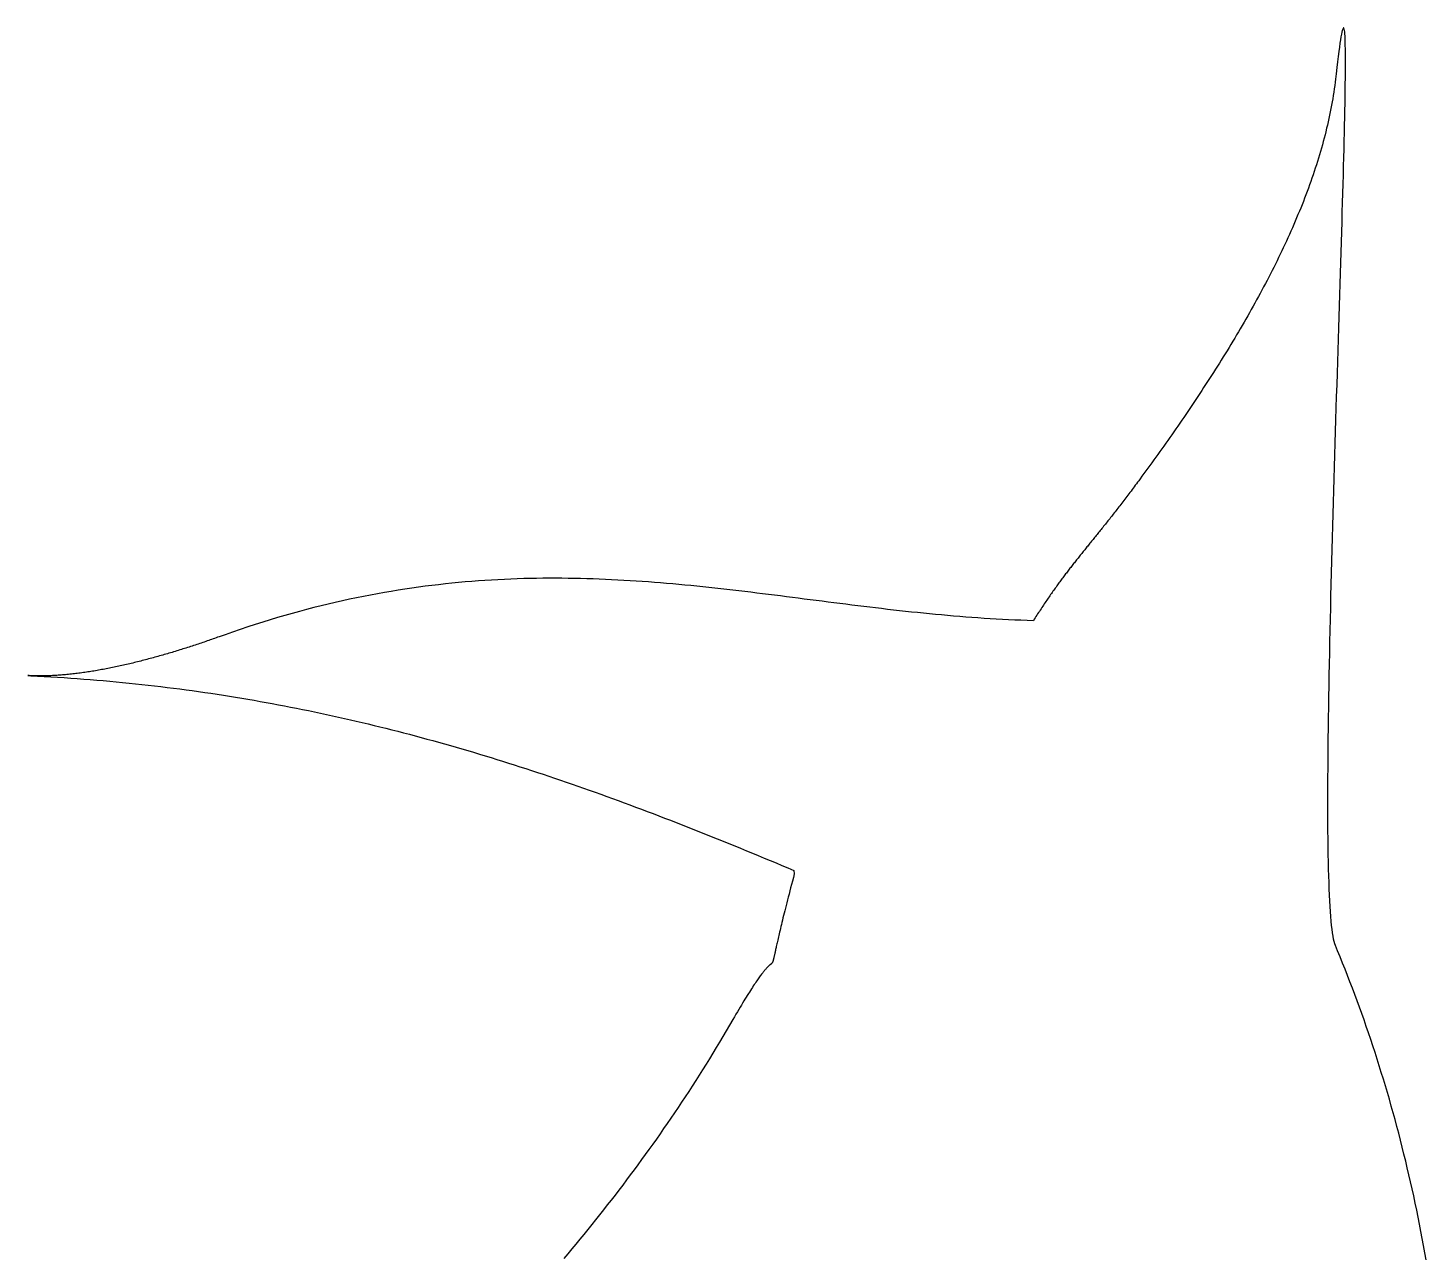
# Model space of a CAD drawing. Extents: x -41.2 to 15.8, y -4.2 to 22.
# Drawn here: x -16.096 to -12.794, y 10.603 to 13.498 of the extents above; entities that cross this region are included whole.
import ezdxf

# ---------------------------------------------------------------- set-up
doc = ezdxf.new("R2010")
doc.units = 0
doc.header["$MEASUREMENT"] = 0
doc.layers.add('LAYER_1', color=7, linetype='CONTINUOUS')

msp = doc.modelspace()

# ---------------------------------------------------------------- linework, layer by layer
at = {"layer": 'LAYER_1', "color": 7}
msp.add_polyline3d([(-12.7941, 10.5885, 0), (-12.797, 10.6054, 0), (-12.8, 10.6223, 0), (-12.8031, 10.6391, 0), (-12.8063, 10.656, 0), (-12.8095, 10.6728, 0), (-12.8128, 10.6895, 0), (-12.8162, 10.7063, 0), (-12.8197, 10.7229, 0), (-12.8233, 10.7396, 0), (-12.8269, 10.7562, 0), (-12.8306, 10.7728, 0), (-12.8344, 10.7893, 0), (-12.8383, 10.8058, 0), (-12.8422, 10.8222, 0), (-12.8462, 10.8386, 0), (-12.8503, 10.855, 0), (-12.8544, 10.8713, 0), (-12.8586, 10.8876, 0), (-12.8629, 10.9038, 0), (-12.8673, 10.9199, 0), (-12.8717, 10.936, 0), (-12.8762, 10.9521, 0), (-12.8808, 10.9681, 0), (-12.8854, 10.984, 0), (-12.8901, 10.9999, 0), (-12.8949, 11.0158, 0), (-12.8997, 11.0315, 0), (-12.9046, 11.0472, 0), (-12.9096, 11.0629, 0), (-12.9146, 11.0785, 0), (-12.9197, 11.094, 0), (-12.9248, 11.1095, 0), (-12.93, 11.1249, 0), (-12.9353, 11.1402, 0), (-12.9406, 11.1554, 0), (-12.946, 11.1706, 0), (-12.9515, 11.1857, 0), (-12.957, 11.2008, 0), (-12.9625, 11.2158, 0), (-12.9681, 11.2307, 0), (-12.9738, 11.2455, 0), (-12.9795, 11.2602, 0), (-12.9853, 11.2749, 0), (-12.9912, 11.2895, 0), (-12.9971, 11.304, 0), (-13.003, 11.3184, 0), (-13.0081, 11.3308, 0), (-13.0096, 11.3351, 0), (-13.0111, 11.3403, 0), (-13.0124, 11.3463, 0), (-13.0137, 11.3532, 0), (-13.0149, 11.3609, 0), (-13.016, 11.3694, 0), (-13.0171, 11.3787, 0), (-13.0181, 11.3888, 0), (-13.019, 11.3996, 0), (-13.0199, 11.4112, 0), (-13.0207, 11.4235, 0), (-13.0215, 11.4365, 0), (-13.0221, 11.4502, 0), (-13.0228, 11.4646, 0), (-13.0233, 11.4796, 0), (-13.0238, 11.4953, 0), (-13.0243, 11.5116, 0), (-13.0246, 11.5285, 0), (-13.025, 11.5461, 0), (-13.0253, 11.5642, 0), (-13.0255, 11.5828, 0), (-13.0257, 11.602, 0), (-13.0258, 11.6217, 0), (-13.0259, 11.642, 0), (-13.0259, 11.6627, 0), (-13.0259, 11.6839, 0), (-13.0258, 11.7056, 0), (-13.0257, 11.7277, 0), (-13.0256, 11.7502, 0), (-13.0254, 11.7732, 0), (-13.0252, 11.7966, 0), (-13.0249, 11.8203, 0), (-13.0246, 11.8444, 0), (-13.0243, 11.8688, 0), (-13.0239, 11.8936, 0), (-13.0235, 11.9187, 0), (-13.0231, 11.9441, 0), (-13.0226, 11.9698, 0), (-13.0221, 11.9957, 0), (-13.0216, 12.0219, 0), (-13.021, 12.0483, 0), (-13.0204, 12.075, 0), (-13.0198, 12.1018, 0), (-13.0192, 12.1288, 0), (-13.0186, 12.156, 0), (-13.0179, 12.1834, 0), (-13.0172, 12.2108, 0), (-13.0165, 12.2384, 0), (-13.0158, 12.2661, 0), (-13.015, 12.2939, 0), (-13.0142, 12.3218, 0), (-13.0135, 12.3496, 0), (-13.0127, 12.3776, 0), (-13.0119, 12.4055, 0), (-13.0111, 12.4335, 0), (-13.0103, 12.4614, 0), (-13.0095, 12.4893, 0), (-13.0086, 12.5172, 0), (-13.0078, 12.545, 0), (-13.007, 12.5727, 0), (-13.0061, 12.6004, 0), (-13.0053, 12.6279, 0), (-13.0044, 12.6553, 0), (-13.0036, 12.6825, 0), (-13.0027, 12.7096, 0), (-13.0019, 12.7365, 0), (-13.0011, 12.7632, 0), (-13.0003, 12.7897, 0), (-12.9994, 12.816, 0), (-12.9986, 12.842, 0), (-12.9978, 12.8678, 0), (-12.997, 12.8932, 0), (-12.9963, 12.9184, 0), (-12.9955, 12.9433, 0), (-12.9948, 12.9679, 0), (-12.994, 12.9921, 0), (-12.9933, 13.016, 0), (-12.9926, 13.0395, 0), (-12.9919, 13.0626, 0), (-12.9913, 13.0852, 0), (-12.9906, 13.1075, 0), (-12.99, 13.1293, 0), (-12.9894, 13.1507, 0), (-12.9889, 13.1716, 0), (-12.9884, 13.192, 0), (-12.9878, 13.2119, 0), (-12.9874, 13.2313, 0), (-12.9869, 13.2501, 0), (-12.9865, 13.2684, 0), (-12.9861, 13.2861, 0), (-12.9858, 13.3032, 0), (-12.9855, 13.3197, 0), (-12.9852, 13.3356, 0), (-12.985, 13.3509, 0), (-12.9848, 13.3655, 0), (-12.9846, 13.3794, 0), (-12.9845, 13.3927, 0), (-12.9844, 13.4052, 0), (-12.9844, 13.417, 0), (-12.9844, 13.4281, 0), (-12.9845, 13.4385, 0), (-12.9846, 13.448, 0), (-12.9848, 13.4568, 0), (-12.985, 13.4648, 0), (-12.9852, 13.472, 0), (-12.9855, 13.4783, 0), (-12.9859, 13.4838, 0), (-12.9863, 13.4884, 0), (-12.9868, 13.4921, 0), (-12.9874, 13.4949, 0), (-12.988, 13.4968, 0), (-12.9886, 13.4978, 0), (-12.9893, 13.4978, 0), (-12.9901, 13.4969, 0), (-12.991, 13.495, 0), (-12.9919, 13.4921, 0), (-12.9929, 13.4881, 0), (-12.9939, 13.4832, 0), (-12.995, 13.4771, 0), (-12.9962, 13.4701, 0), (-12.9975, 13.4619, 0), (-12.9988, 13.4526, 0), (-13.0002, 13.4423, 0), (-13.0017, 13.4308, 0), (-13.0032, 13.4181, 0), (-13.0049, 13.4043, 0), (-13.0066, 13.3893, 0), (-13.0079, 13.3772, 0), (-13.0089, 13.3695, 0), (-13.0099, 13.3618, 0), (-13.0109, 13.354, 0), (-13.012, 13.3463, 0), (-13.0132, 13.3386, 0), (-13.0145, 13.3308, 0), (-13.0158, 13.3231, 0), (-13.0172, 13.3153, 0), (-13.0187, 13.3075, 0), (-13.0202, 13.2997, 0), (-13.0218, 13.292, 0), (-13.0235, 13.2842, 0), (-13.0252, 13.2764, 0), (-13.027, 13.2686, 0), (-13.0289, 13.2608, 0), (-13.0308, 13.2529, 0), (-13.0327, 13.2451, 0), (-13.0348, 13.2373, 0), (-13.0369, 13.2295, 0), (-13.039, 13.2216, 0), (-13.0412, 13.2138, 0), (-13.0435, 13.206, 0), (-13.0458, 13.1981, 0), (-13.0482, 13.1903, 0), (-13.0506, 13.1825, 0), (-13.0531, 13.1746, 0), (-13.0556, 13.1668, 0), (-13.0582, 13.1589, 0), (-13.0609, 13.1511, 0), (-13.0636, 13.1432, 0), (-13.0663, 13.1354, 0), (-13.0691, 13.1275, 0), (-13.072, 13.1197, 0), (-13.0749, 13.1118, 0), (-13.0779, 13.104, 0), (-13.0809, 13.0961, 0), (-13.0839, 13.0883, 0), (-13.087, 13.0805, 0), (-13.0901, 13.0726, 0), (-13.0933, 13.0648, 0), (-13.0966, 13.057, 0), (-13.0998, 13.0492, 0), (-13.1032, 13.0413, 0), (-13.1065, 13.0335, 0), (-13.1099, 13.0257, 0), (-13.1134, 13.0179, 0), (-13.1169, 13.0101, 0), (-13.1204, 13.0023, 0), (-13.1239, 12.9945, 0), (-13.1276, 12.9867, 0), (-13.1312, 12.979, 0), (-13.1349, 12.9712, 0), (-13.1386, 12.9634, 0), (-13.1424, 12.9557, 0), (-13.1461, 12.9479, 0), (-13.15, 12.9402, 0), (-13.1538, 12.9325, 0), (-13.1577, 12.9247, 0), (-13.1616, 12.917, 0), (-13.1656, 12.9093, 0), (-13.1696, 12.9016, 0), (-13.1736, 12.894, 0), (-13.1777, 12.8863, 0), (-13.1818, 12.8786, 0), (-13.1859, 12.871, 0), (-13.19, 12.8634, 0), (-13.1942, 12.8557, 0), (-13.1984, 12.8481, 0), (-13.2026, 12.8405, 0), (-13.2068, 12.8329, 0), (-13.2111, 12.8254, 0), (-13.2154, 12.8178, 0), (-13.2197, 12.8103, 0), (-13.224, 12.8027, 0), (-13.2284, 12.7952, 0), (-13.2328, 12.7877, 0), (-13.2372, 12.7802, 0), (-13.2416, 12.7728, 0), (-13.2461, 12.7653, 0), (-13.2505, 12.7579, 0), (-13.255, 12.7505, 0), (-13.2595, 12.7431, 0), (-13.264, 12.7357, 0), (-13.2686, 12.7283, 0), (-13.2731, 12.721, 0), (-13.2777, 12.7136, 0), (-13.2823, 12.7063, 0), (-13.2869, 12.699, 0), (-13.2915, 12.6918, 0), (-13.2961, 12.6845, 0), (-13.3007, 12.6773, 0), (-13.3054, 12.6701, 0), (-13.31, 12.6629, 0), (-13.3147, 12.6557, 0), (-13.3194, 12.6486, 0), (-13.324, 12.6414, 0), (-13.3287, 12.6343, 0), (-13.3334, 12.6272, 0), (-13.3381, 12.6202, 0), (-13.3428, 12.6131, 0), (-13.3476, 12.6061, 0), (-13.3523, 12.5991, 0), (-13.357, 12.5922, 0), (-13.3617, 12.5852, 0), (-13.3664, 12.5783, 0), (-13.3712, 12.5714, 0), (-13.3759, 12.5645, 0), (-13.3806, 12.5577, 0), (-13.3854, 12.5509, 0), (-13.3901, 12.5441, 0), (-13.3948, 12.5373, 0), (-13.3995, 12.5306, 0), (-13.4043, 12.5239, 0), (-13.409, 12.5172, 0), (-13.4137, 12.5106, 0), (-13.4184, 12.5039, 0), (-13.4231, 12.4973, 0), (-13.4278, 12.4908, 0), (-13.4325, 12.4842, 0), (-13.4372, 12.4777, 0), (-13.4419, 12.4712, 0), (-13.4465, 12.4648, 0), (-13.4512, 12.4584, 0), (-13.4558, 12.452, 0), (-13.4605, 12.4456, 0), (-13.4651, 12.4393, 0), (-13.4697, 12.433, 0), (-13.4729, 12.4287, 0), (-13.4756, 12.4251, 0), (-13.4782, 12.4215, 0), (-13.4808, 12.418, 0), (-13.4834, 12.4145, 0), (-13.486, 12.4111, 0), (-13.4885, 12.4077, 0), (-13.491, 12.4043, 0), (-13.4935, 12.401, 0), (-13.496, 12.3977, 0), (-13.4985, 12.3944, 0), (-13.5009, 12.3912, 0), (-13.5033, 12.3881, 0), (-13.5057, 12.3849, 0), (-13.5081, 12.3818, 0), (-13.5104, 12.3787, 0), (-13.5127, 12.3757, 0), (-13.515, 12.3727, 0), (-13.5173, 12.3697, 0), (-13.5196, 12.3668, 0), (-13.5219, 12.3639, 0), (-13.5241, 12.361, 0), (-13.5263, 12.3582, 0), (-13.5285, 12.3553, 0), (-13.5307, 12.3525, 0), (-13.5329, 12.3498, 0), (-13.535, 12.347, 0), (-13.5371, 12.3443, 0), (-13.5393, 12.3416, 0), (-13.5414, 12.339, 0), (-13.5434, 12.3364, 0), (-13.5455, 12.3337, 0), (-13.5476, 12.3312, 0), (-13.5496, 12.3286, 0), (-13.5516, 12.326, 0), (-13.5537, 12.3235, 0), (-13.5557, 12.321, 0), (-13.5576, 12.3185, 0), (-13.5596, 12.3161, 0), (-13.5616, 12.3136, 0), (-13.5635, 12.3112, 0), (-13.5655, 12.3088, 0), (-13.5674, 12.3064, 0), (-13.5693, 12.304, 0), (-13.5712, 12.3017, 0), (-13.5731, 12.2993, 0), (-13.575, 12.297, 0), (-13.5769, 12.2947, 0), (-13.5787, 12.2924, 0), (-13.5806, 12.2901, 0), (-13.5824, 12.2878, 0), (-13.5843, 12.2856, 0), (-13.5861, 12.2833, 0), (-13.5879, 12.2811, 0), (-13.5897, 12.2788, 0), (-13.5915, 12.2766, 0), (-13.5933, 12.2744, 0), (-13.5951, 12.2722, 0), (-13.5969, 12.27, 0), (-13.5987, 12.2678, 0), (-13.6004, 12.2656, 0), (-13.6022, 12.2634, 0), (-13.604, 12.2612, 0), (-13.6057, 12.259, 0), (-13.6075, 12.2568, 0), (-13.6092, 12.2547, 0), (-13.611, 12.2525, 0), (-13.6127, 12.2503, 0), (-13.6144, 12.2481, 0), (-13.6162, 12.246, 0), (-13.6179, 12.2438, 0), (-13.6196, 12.2416, 0), (-13.6213, 12.2394, 0), (-13.6231, 12.2373, 0), (-13.6248, 12.2351, 0), (-13.6265, 12.2329, 0), (-13.6282, 12.2307, 0), (-13.6299, 12.2285, 0), (-13.6316, 12.2263, 0), (-13.6334, 12.2241, 0), (-13.6351, 12.2219, 0), (-13.6368, 12.2197, 0), (-13.6385, 12.2174, 0), (-13.6402, 12.2152, 0), (-13.642, 12.2129, 0), (-13.6437, 12.2107, 0), (-13.6454, 12.2084, 0), (-13.6471, 12.2061, 0), (-13.6489, 12.2038, 0), (-13.6506, 12.2015, 0), (-13.6523, 12.1992, 0), (-13.6541, 12.1969, 0), (-13.6558, 12.1945, 0), (-13.6576, 12.1922, 0), (-13.6593, 12.1898, 0), (-13.6611, 12.1874, 0), (-13.6628, 12.185, 0), (-13.6646, 12.1825, 0), (-13.6664, 12.1801, 0), (-13.6681, 12.1776, 0), (-13.6699, 12.1751, 0), (-13.6717, 12.1726, 0), (-13.6735, 12.1701, 0), (-13.6753, 12.1675, 0), (-13.6771, 12.165, 0), (-13.679, 12.1624, 0), (-13.6808, 12.1597, 0), (-13.6826, 12.1571, 0), (-13.6845, 12.1544, 0), (-13.6863, 12.1517, 0), (-13.6882, 12.149, 0), (-13.6901, 12.1463, 0), (-13.692, 12.1435, 0), (-13.6939, 12.1407, 0), (-13.6958, 12.1378, 0), (-13.6977, 12.135, 0), (-13.6996, 12.1321, 0), (-13.7016, 12.1292, 0), (-13.7035, 12.1262, 0), (-13.7055, 12.1232, 0), (-13.7075, 12.1202, 0), (-13.7095, 12.1172, 0), (-13.7115, 12.1141, 0), (-13.7135, 12.111, 0), (-13.7155, 12.1078, 0), (-13.7176, 12.1046, 0), (-13.7197, 12.1014, 0), (-13.7217, 12.0981, 0), (-13.7364, 12.0986, 0), (-13.751, 12.0991, 0), (-13.7656, 12.0997, 0), (-13.7801, 12.1003, 0), (-13.7947, 12.1011, 0), (-13.8092, 12.1019, 0), (-13.8236, 12.1027, 0), (-13.8381, 12.1036, 0), (-13.8525, 12.1046, 0), (-13.8669, 12.1056, 0), (-13.8813, 12.1067, 0), (-13.8956, 12.1079, 0), (-13.9099, 12.1091, 0), (-13.9242, 12.1103, 0), (-13.9385, 12.1116, 0), (-13.9527, 12.1129, 0), (-13.9669, 12.1143, 0), (-13.9811, 12.1157, 0), (-13.9953, 12.1172, 0), (-14.0095, 12.1186, 0), (-14.0237, 12.1202, 0), (-14.0378, 12.1217, 0), (-14.0519, 12.1233, 0), (-14.0661, 12.1249, 0), (-14.0802, 12.1266, 0), (-14.0943, 12.1282, 0), (-14.1083, 12.1299, 0), (-14.1224, 12.1316, 0), (-14.1365, 12.1333, 0), (-14.1505, 12.1351, 0), (-14.1646, 12.1368, 0), (-14.1786, 12.1386, 0), (-14.1927, 12.1404, 0), (-14.2067, 12.1422, 0), (-14.2207, 12.144, 0), (-14.2348, 12.1458, 0), (-14.2488, 12.1476, 0), (-14.2628, 12.1493, 0), (-14.2769, 12.1511, 0), (-14.2909, 12.1529, 0), (-14.305, 12.1547, 0), (-14.319, 12.1565, 0), (-14.333, 12.1583, 0), (-14.3471, 12.16, 0), (-14.3612, 12.1618, 0), (-14.3752, 12.1635, 0), (-14.3893, 12.1652, 0), (-14.4034, 12.1669, 0), (-14.4175, 12.1686, 0), (-14.4316, 12.1702, 0), (-14.4458, 12.1718, 0), (-14.4599, 12.1734, 0), (-14.474, 12.175, 0), (-14.4882, 12.1765, 0), (-14.5024, 12.178, 0), (-14.5166, 12.1794, 0), (-14.5308, 12.1809, 0), (-14.5451, 12.1822, 0), (-14.5593, 12.1836, 0), (-14.5736, 12.1849, 0), (-14.5879, 12.1861, 0), (-14.6023, 12.1873, 0), (-14.6166, 12.1885, 0), (-14.631, 12.1896, 0), (-14.6454, 12.1906, 0), (-14.6599, 12.1916, 0), (-14.6743, 12.1925, 0), (-14.6888, 12.1934, 0), (-14.7034, 12.1942, 0), (-14.7179, 12.1949, 0), (-14.7325, 12.1956, 0), (-14.7471, 12.1962, 0), (-14.7618, 12.1967, 0), (-14.7765, 12.1972, 0), (-14.7912, 12.1976, 0), (-14.806, 12.1979, 0), (-14.8208, 12.1981, 0), (-14.8356, 12.1983, 0), (-14.8505, 12.1983, 0), (-14.8654, 12.1983, 0), (-14.8804, 12.1982, 0), (-14.8954, 12.198, 0), (-14.9105, 12.1977, 0), (-14.9255, 12.1974, 0), (-14.9407, 12.1969, 0), (-14.9559, 12.1963, 0), (-14.9711, 12.1957, 0), (-14.9864, 12.1949, 0), (-15.0017, 12.194, 0), (-15.0171, 12.1931, 0), (-15.0326, 12.192, 0), (-15.0481, 12.1908, 0), (-15.0636, 12.1895, 0), (-15.0792, 12.1881, 0), (-15.0949, 12.1866, 0), (-15.1106, 12.1849, 0), (-15.1264, 12.1832, 0), (-15.1422, 12.1813, 0), (-15.1581, 12.1793, 0), (-15.174, 12.1772, 0), (-15.19, 12.1749, 0), (-15.2061, 12.1725, 0), (-15.2222, 12.17, 0), (-15.2384, 12.1674, 0), (-15.2547, 12.1646, 0), (-15.271, 12.1617, 0), (-15.2874, 12.1586, 0), (-15.3039, 12.1554, 0), (-15.3204, 12.152, 0), (-15.337, 12.1486, 0), (-15.3537, 12.1449, 0), (-15.3705, 12.1411, 0), (-15.3873, 12.1372, 0), (-15.4042, 12.1331, 0), (-15.4212, 12.1289, 0), (-15.4382, 12.1245, 0), (-15.4553, 12.1199, 0), (-15.4725, 12.1152, 0), (-15.4898, 12.1103, 0), (-15.5072, 12.1053, 0), (-15.5246, 12.1, 0), (-15.5421, 12.0947, 0), (-15.5597, 12.0891, 0), (-15.5774, 12.0834, 0), (-15.5952, 12.0775, 0), (-15.6131, 12.0714, 0), (-15.631, 12.0651, 0), (-15.6452, 12.0601, 0), (-15.6486, 12.0589, 0), (-15.6521, 12.0576, 0), (-15.6556, 12.0564, 0), (-15.6591, 12.0552, 0), (-15.6626, 12.0539, 0), (-15.6661, 12.0527, 0), (-15.6696, 12.0515, 0), (-15.6731, 12.0503, 0), (-15.6766, 12.049, 0), (-15.6802, 12.0478, 0), (-15.6837, 12.0466, 0), (-15.6873, 12.0454, 0), (-15.6909, 12.0442, 0), (-15.6944, 12.043, 0), (-15.698, 12.0418, 0), (-15.7016, 12.0406, 0), (-15.7052, 12.0395, 0), (-15.7088, 12.0383, 0), (-15.7124, 12.0371, 0), (-15.716, 12.0359, 0), (-15.7197, 12.0348, 0), (-15.7233, 12.0336, 0), (-15.7269, 12.0324, 0), (-15.7306, 12.0313, 0), (-15.7342, 12.0302, 0), (-15.7379, 12.029, 0), (-15.7415, 12.0279, 0), (-15.7452, 12.0268, 0), (-15.7489, 12.0256, 0), (-15.7525, 12.0245, 0), (-15.7562, 12.0234, 0), (-15.7599, 12.0223, 0), (-15.7636, 12.0212, 0), (-15.7672, 12.0201, 0), (-15.7709, 12.0191, 0), (-15.7746, 12.018, 0), (-15.7783, 12.0169, 0), (-15.782, 12.0159, 0), (-15.7857, 12.0148, 0), (-15.7894, 12.0138, 0), (-15.7931, 12.0127, 0), (-15.7968, 12.0117, 0), (-15.8005, 12.0107, 0), (-15.8042, 12.0097, 0), (-15.808, 12.0087, 0), (-15.8117, 12.0077, 0), (-15.8154, 12.0067, 0), (-15.8191, 12.0057, 0), (-15.8228, 12.0047, 0), (-15.8265, 12.0038, 0), (-15.8302, 12.0028, 0), (-15.8339, 12.0019, 0), (-15.8377, 12.001, 0), (-15.8414, 12, 0), (-15.8451, 11.9991, 0), (-15.8488, 11.9982, 0), (-15.8525, 11.9973, 0), (-15.8562, 11.9964, 0), (-15.8599, 11.9956, 0), (-15.8636, 11.9947, 0), (-15.8673, 11.9939, 0), (-15.871, 11.993, 0), (-15.8747, 11.9922, 0), (-15.8784, 11.9914, 0), (-15.8821, 11.9906, 0), (-15.8858, 11.9898, 0), (-15.8895, 11.989, 0), (-15.8932, 11.9882, 0), (-15.8968, 11.9875, 0), (-15.9005, 11.9867, 0), (-15.9042, 11.986, 0), (-15.9078, 11.9853, 0), (-15.9115, 11.9846, 0), (-15.9152, 11.9839, 0), (-15.9188, 11.9832, 0), (-15.9225, 11.9825, 0), (-15.9261, 11.9818, 0), (-15.9297, 11.9812, 0), (-15.9334, 11.9806, 0), (-15.937, 11.9799, 0), (-15.9406, 11.9793, 0), (-15.9442, 11.9787, 0), (-15.9478, 11.9782, 0), (-15.9514, 11.9776, 0), (-15.955, 11.9771, 0), (-15.9586, 11.9765, 0), (-15.9621, 11.976, 0), (-15.9657, 11.9755, 0), (-15.9693, 11.975, 0), (-15.9728, 11.9745, 0), (-15.9764, 11.9741, 0), (-15.9799, 11.9736, 0), (-15.9834, 11.9732, 0), (-15.9869, 11.9728, 0), (-15.9904, 11.9724, 0), (-15.9939, 11.972, 0), (-15.9974, 11.9716, 0), (-16.0009, 11.9712, 0), (-16.0044, 11.9709, 0), (-16.0078, 11.9706, 0), (-16.0113, 11.9703, 0), (-16.0147, 11.97, 0), (-16.0181, 11.9697, 0), (-16.0216, 11.9695, 0), (-16.025, 11.9692, 0), (-16.0283, 11.969, 0), (-16.0317, 11.9688, 0), (-16.0351, 11.9686, 0), (-16.0385, 11.9684, 0), (-16.0418, 11.9683, 0), (-16.0451, 11.9681, 0), (-16.0484, 11.968, 0), (-16.0518, 11.9679, 0), (-16.055, 11.9679, 0), (-16.0583, 11.9678, 0), (-16.0616, 11.9678, 0), (-16.0648, 11.9677, 0), (-16.0681, 11.9677, 0), (-16.0713, 11.9677, 0), (-16.0745, 11.9678, 0), (-16.0777, 11.9678, 0), (-16.0809, 11.9679, 0), (-16.084, 11.968, 0), (-16.0872, 11.9681, 0), (-16.0903, 11.9682, 0), (-16.0934, 11.9684, 0), (-16.0965, 11.9685, 0), (-16.0895, 11.9682, 0), (-16.0738, 11.9674, 0), (-16.058, 11.9666, 0), (-16.0423, 11.9657, 0), (-16.0267, 11.9647, 0), (-16.0111, 11.9637, 0), (-15.9956, 11.9627, 0), (-15.9801, 11.9616, 0), (-15.9646, 11.9604, 0), (-15.9492, 11.9592, 0), (-15.9339, 11.9579, 0), (-15.9186, 11.9566, 0), (-15.9033, 11.9553, 0), (-15.888, 11.9538, 0), (-15.8729, 11.9524, 0), (-15.8577, 11.9509, 0), (-15.8426, 11.9493, 0), (-15.8275, 11.9477, 0), (-15.8125, 11.946, 0), (-15.7975, 11.9443, 0), (-15.7825, 11.9425, 0), (-15.7676, 11.9407, 0), (-15.7527, 11.9388, 0), (-15.7379, 11.9369, 0), (-15.7231, 11.935, 0), (-15.7083, 11.933, 0), (-15.6936, 11.9309, 0), (-15.6789, 11.9288, 0), (-15.6642, 11.9266, 0), (-15.6496, 11.9244, 0), (-15.635, 11.9222, 0), (-15.6204, 11.9199, 0), (-15.6059, 11.9175, 0), (-15.5913, 11.9151, 0), (-15.5769, 11.9127, 0), (-15.5624, 11.9102, 0), (-15.548, 11.9077, 0), (-15.5336, 11.9051, 0), (-15.5193, 11.9025, 0), (-15.5049, 11.8998, 0), (-15.4906, 11.8971, 0), (-15.4763, 11.8943, 0), (-15.4621, 11.8915, 0), (-15.4479, 11.8887, 0), (-15.4337, 11.8858, 0), (-15.4195, 11.8828, 0), (-15.4053, 11.8799, 0), (-15.3912, 11.8768, 0), (-15.3771, 11.8737, 0), (-15.363, 11.8706, 0), (-15.3489, 11.8675, 0), (-15.3349, 11.8643, 0), (-15.3209, 11.861, 0), (-15.3069, 11.8577, 0), (-15.2929, 11.8544, 0), (-15.2789, 11.851, 0), (-15.265, 11.8476, 0), (-15.251, 11.8441, 0), (-15.2371, 11.8406, 0), (-15.2232, 11.8371, 0), (-15.2093, 11.8335, 0), (-15.1955, 11.8299, 0), (-15.1816, 11.8262, 0), (-15.1678, 11.8225, 0), (-15.154, 11.8187, 0), (-15.1402, 11.8149, 0), (-15.1264, 11.8111, 0), (-15.1126, 11.8072, 0), (-15.0988, 11.8033, 0), (-15.0851, 11.7994, 0), (-15.0713, 11.7954, 0), (-15.0576, 11.7913, 0), (-15.0439, 11.7873, 0), (-15.0301, 11.7831, 0), (-15.0164, 11.779, 0), (-15.0027, 11.7748, 0), (-14.989, 11.7706, 0), (-14.9753, 11.7663, 0), (-14.9617, 11.762, 0), (-14.948, 11.7577, 0), (-14.9343, 11.7533, 0), (-14.9206, 11.7489, 0), (-14.907, 11.7444, 0), (-14.8933, 11.7399, 0), (-14.8797, 11.7354, 0), (-14.866, 11.7308, 0), (-14.8524, 11.7262, 0), (-14.8387, 11.7216, 0), (-14.8251, 11.7169, 0), (-14.8114, 11.7122, 0), (-14.7978, 11.7074, 0), (-14.7841, 11.7026, 0), (-14.7705, 11.6978, 0), (-14.7568, 11.693, 0), (-14.7431, 11.6881, 0), (-14.7295, 11.6832, 0), (-14.7158, 11.6782, 0), (-14.7021, 11.6732, 0), (-14.6885, 11.6682, 0), (-14.6748, 11.6631, 0), (-14.6611, 11.658, 0), (-14.6474, 11.6529, 0), (-14.6337, 11.6477, 0), (-14.62, 11.6425, 0), (-14.6063, 11.6373, 0), (-14.5926, 11.632, 0), (-14.5788, 11.6267, 0), (-14.5651, 11.6214, 0), (-14.5513, 11.616, 0), (-14.5376, 11.6106, 0), (-14.5238, 11.6052, 0), (-14.51, 11.5998, 0), (-14.4962, 11.5943, 0), (-14.4824, 11.5887, 0), (-14.4686, 11.5832, 0), (-14.4547, 11.5776, 0), (-14.4409, 11.572, 0), (-14.427, 11.5663, 0), (-14.4131, 11.5607, 0), (-14.3992, 11.555, 0), (-14.3853, 11.5492, 0), (-14.3713, 11.5435, 0), (-14.3574, 11.5377, 0), (-14.3434, 11.5318, 0), (-14.3294, 11.526, 0), (-14.3154, 11.5201, 0), (-14.3014, 11.5142, 0), (-14.2873, 11.5083, 0), (-14.2864, 11.5001, 0), (-14.2886, 11.4916, 0), (-14.2908, 11.4834, 0), (-14.2929, 11.4754, 0), (-14.295, 11.4676, 0), (-14.2969, 11.46, 0), (-14.2988, 11.4527, 0), (-14.3007, 11.4456, 0), (-14.3024, 11.4387, 0), (-14.3041, 11.432, 0), (-14.3058, 11.4256, 0), (-14.3074, 11.4193, 0), (-14.3089, 11.4132, 0), (-14.3103, 11.4074, 0), (-14.3117, 11.4017, 0), (-14.3131, 11.3962, 0), (-14.3144, 11.3909, 0), (-14.3156, 11.3858, 0), (-14.3168, 11.3809, 0), (-14.318, 11.3761, 0), (-14.3191, 11.3716, 0), (-14.3201, 11.3672, 0), (-14.3211, 11.3629, 0), (-14.3221, 11.3589, 0), (-14.323, 11.355, 0), (-14.3238, 11.3512, 0), (-14.3247, 11.3476, 0), (-14.3255, 11.3441, 0), (-14.3262, 11.3408, 0), (-14.3269, 11.3377, 0), (-14.3276, 11.3347, 0), (-14.3282, 11.3318, 0), (-14.3289, 11.329, 0), (-14.3294, 11.3264, 0), (-14.33, 11.3239, 0), (-14.3305, 11.3215, 0), (-14.331, 11.3192, 0), (-14.3315, 11.3171, 0), (-14.3319, 11.3151, 0), (-14.3323, 11.3131, 0), (-14.3327, 11.3113, 0), (-14.3331, 11.3096, 0), (-14.3334, 11.308, 0), (-14.3338, 11.3064, 0), (-14.3341, 11.305, 0), (-14.3344, 11.3037, 0), (-14.3347, 11.3024, 0), (-14.3349, 11.3012, 0), (-14.3352, 11.3001, 0), (-14.3354, 11.299, 0), (-14.3357, 11.2981, 0), (-14.3359, 11.2972, 0), (-14.3361, 11.2963, 0), (-14.3364, 11.2956, 0), (-14.3366, 11.2948, 0), (-14.3368, 11.2942, 0), (-14.337, 11.2935, 0), (-14.3372, 11.293, 0), (-14.3374, 11.2924, 0), (-14.3377, 11.2919, 0), (-14.3379, 11.2915, 0), (-14.3381, 11.291, 0), (-14.3383, 11.2906, 0), (-14.3386, 11.2902, 0), (-14.3388, 11.2899, 0), (-14.3391, 11.2895, 0), (-14.3394, 11.2892, 0), (-14.3396, 11.2889, 0), (-14.3399, 11.2886, 0), (-14.3403, 11.2883, 0), (-14.3406, 11.288, 0), (-14.341, 11.2876, 0), (-14.3413, 11.2873, 0), (-14.3417, 11.287, 0), (-14.3421, 11.2866, 0), (-14.3426, 11.2863, 0), (-14.343, 11.2859, 0), (-14.3435, 11.2855, 0), (-14.344, 11.2851, 0), (-14.3446, 11.2846, 0), (-14.3452, 11.2841, 0), (-14.3458, 11.2836, 0), (-14.3464, 11.283, 0), (-14.3471, 11.2823, 0), (-14.3478, 11.2817, 0), (-14.3486, 11.2809, 0), (-14.3494, 11.2802, 0), (-14.3502, 11.2793, 0), (-14.3511, 11.2784, 0), (-14.352, 11.2774, 0), (-14.3529, 11.2764, 0), (-14.3539, 11.2753, 0), (-14.355, 11.2741, 0), (-14.3561, 11.2728, 0), (-14.3572, 11.2714, 0), (-14.3584, 11.27, 0), (-14.3597, 11.2685, 0), (-14.361, 11.2668, 0), (-14.3623, 11.2651, 0), (-14.3637, 11.2633, 0), (-14.3652, 11.2614, 0), (-14.3667, 11.2593, 0), (-14.3683, 11.2572, 0), (-14.3699, 11.2549, 0), (-14.3716, 11.2525, 0), (-14.3734, 11.25, 0), (-14.3752, 11.2474, 0), (-14.3771, 11.2446, 0), (-14.3791, 11.2417, 0), (-14.3811, 11.2387, 0), (-14.3832, 11.2355, 0), (-14.3854, 11.2322, 0), (-14.3877, 11.2287, 0), (-14.39, 11.2251, 0), (-14.3924, 11.2213, 0), (-14.3949, 11.2174, 0), (-14.3974, 11.2133, 0), (-14.4001, 11.2091, 0), (-14.4028, 11.2047, 0), (-14.4056, 11.2001, 0), (-14.4085, 11.1953, 0), (-14.4114, 11.1904, 0), (-14.4145, 11.1853, 0), (-14.4176, 11.18, 0), (-14.4208, 11.1745, 0), (-14.4242, 11.1688, 0), (-14.4276, 11.1629, 0), (-14.4314, 11.1563, 0), (-14.4391, 11.1429, 0), (-14.4469, 11.1296, 0), (-14.4548, 11.1163, 0), (-14.4627, 11.103, 0), (-14.4706, 11.0899, 0), (-14.4786, 11.0767, 0), (-14.4866, 11.0637, 0), (-14.4947, 11.0507, 0), (-14.5028, 11.0377, 0), (-14.5109, 11.0248, 0), (-14.5191, 11.012, 0), (-14.5274, 10.9992, 0), (-14.5357, 10.9865, 0), (-14.544, 10.9738, 0), (-14.5524, 10.9611, 0), (-14.5608, 10.9485, 0), (-14.5693, 10.936, 0), (-14.5778, 10.9235, 0), (-14.5863, 10.9111, 0), (-14.5949, 10.8987, 0), (-14.6035, 10.8864, 0), (-14.6121, 10.8741, 0), (-14.6208, 10.8618, 0), (-14.6296, 10.8497, 0), (-14.6383, 10.8375, 0), (-14.6471, 10.8254, 0), (-14.656, 10.8133, 0), (-14.6649, 10.8013, 0), (-14.6738, 10.7893, 0), (-14.6827, 10.7774, 0), (-14.6917, 10.7655, 0), (-14.7008, 10.7537, 0), (-14.7098, 10.7419, 0), (-14.7189, 10.7301, 0), (-14.728, 10.7184, 0), (-14.7372, 10.7067, 0), (-14.7464, 10.6951, 0), (-14.7556, 10.6835, 0), (-14.7649, 10.6719, 0), (-14.7742, 10.6604, 0), (-14.7835, 10.6489, 0), (-14.7928, 10.6374, 0), (-14.8022, 10.626, 0), (-14.8116, 10.6146, 0), (-14.8211, 10.6032, 0), (-14.8306, 10.5919, 0)], dxfattribs=at)

doc.saveas('drawing.dxf')
